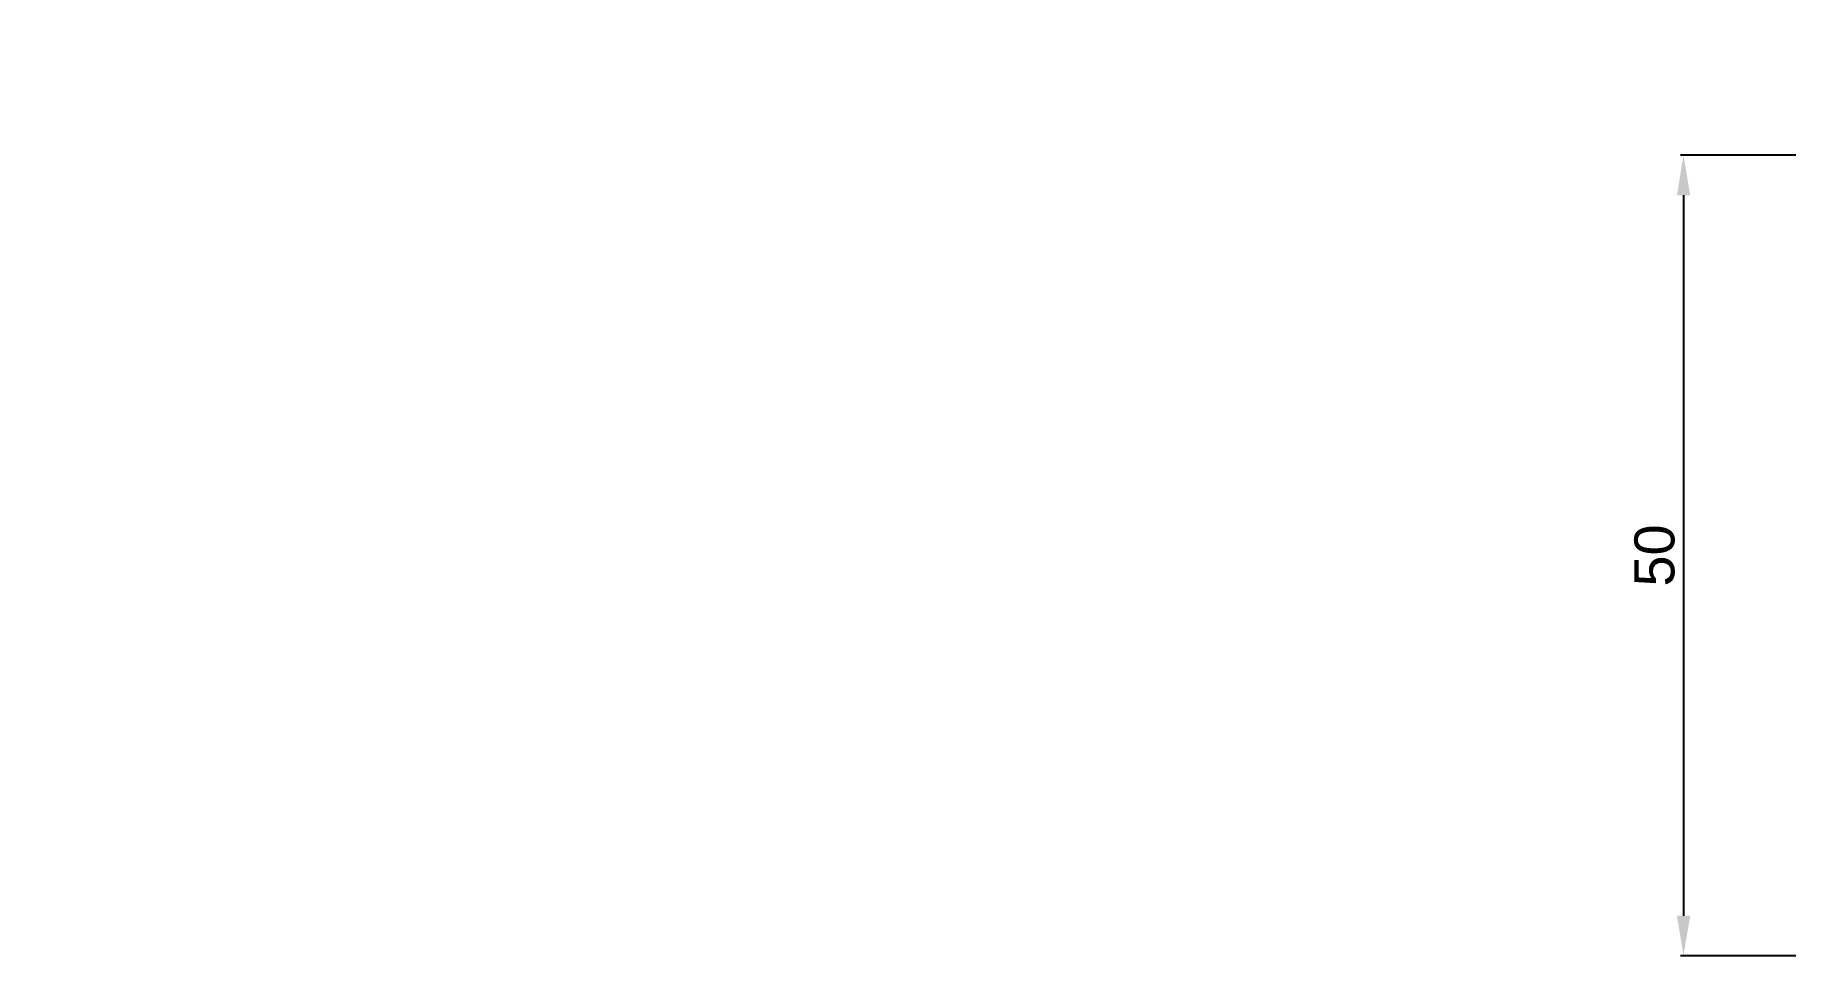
# Model space of a CAD drawing. Header units: millimetres. Extents: x 141 to 251, y 130 to 188.
import ezdxf

# ---------------------------------------------------------------- set-up
doc = ezdxf.new("R2010")
doc.units = ezdxf.units.MM
doc.header["$MEASUREMENT"] = 0
doc.header["$PDMODE"] = 33
doc.header["$PDSIZE"] = 5
doc.styles.get("Standard").update_dxf_attribs({"font": 'arial.ttf'})
doc.dimstyles.new('', dxfattribs={"dimtxt": 2.5, "dimasz": 2.5, "dimexe": 0.18, "dimexo": 0.0625, "dimgap": 0.53, "dimtad": 1, "dimdec": 0, "dimdsep": 46, "dimtxsty": 'Standard', "dimcen": 2.5, "dimadec": 0, "dimazin": 0, "dimtfac": 1, "dimtdec": 0, "dimtmove": 0, "dimatfit": 3, "dimfxl": 1, "dimtolj": 1, "dimtzin": 0, "dimarcsym": 0})

# ---------------------------------------------------------------- blocks, each defined once
blk = doc.blocks.new('*D7')
at = {"color": 0, "linetype": 'ByBlock', "lineweight": -2, "transparency": 16777216}
for p, q in [((250.55, 180.11), (243.36, 180.11)), ((243.54, 177.61), (243.54, 132.61)), ((250.55, 130.11), (243.36, 130.11))]:
    blk.add_line(p, q, dxfattribs=at)
at = {"color": 0, "transparency": 16777216}
for points in [[(243.13, 177.61), (243.96, 177.61), (243.54, 180.11)], [(243.13, 132.61), (243.96, 132.61), (243.54, 130.11)]]:
    blk.add_solid(points, dxfattribs=at)
at = {"layer": 'Defpoints', "color": 0, "transparency": 16777216}
for p in [(250.62, 180.11), (243.54, 130.11), (250.62, 130.11)]:
    blk.add_point(p, dxfattribs=at)
at = {"color": 0, "transparency": 16777216, "insert": (241.74, 155.11), "char_height": 2.5, "attachment_point": 5, "rotation": 90}
blk.add_mtext('\\A1;50', dxfattribs=at)

msp = doc.modelspace()

# ---------------------------------------------------------------- texts
at = {"extrusion": (0, -1, 0)}
for s, height, p in [('ADITHYA DUTT KAMBHAMPATI', 5, (140.54, 21.19, -187.6)), ('RA2011003011072', 5, (140.54, 13.15, -187.6)), ('Q.3)', 4, (196.25, 33.58, -187.6))]:
    msp.add_text(s, height=height, dxfattribs=at).set_placement(p)

# ---------------------------------------------------------------- dimensions: what is measured, and where the dimension line sits
dim = msp.add_linear_dim(base=(243.54, 130.11), p1=(250.62, 180.11), p2=(250.62, 130.11), angle=90, dimstyle='')
dim.commit()
dim.dimension.update_dxf_attribs({"geometry": '*D7', "text_midpoint": (241.74, 155.11)})

doc.saveas('drawing.dxf')
